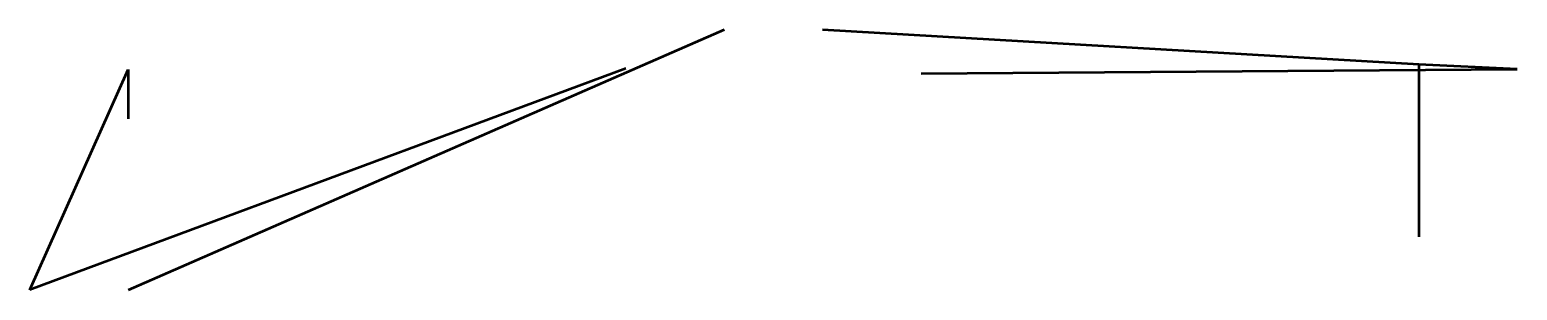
# Model space of a CAD drawing. Header units: inches. Extents: x 5.89 to 11.84, y 4.6 to 5.64.
import ezdxf

# ---------------------------------------------------------------- set-up
doc = ezdxf.new("R2010")
doc.units = ezdxf.units.IN
doc.header["$MEASUREMENT"] = 0

msp = doc.modelspace()

# ---------------------------------------------------------------- linework, layer by layer
at = {"lineweight": 50}
for p, q in [((8.6677, 5.6444, 1.0157), (6.2811, 4.5989, 2.3921)), ((11.4481, 5.5044, 2.3935), (9.0614, 5.6444, 1.0157)), ((8.274, 5.4883, 0.1134), (5.8874, 4.6003, 1.49)), ((5.8874, 4.6003, 1.49), (6.2811, 5.4848, 2.3934)), ((6.2811, 5.4848, 2.3934), (6.2808, 5.2865, 3.267)), ((9.4551, 5.4686, 0.1133), (11.8418, 5.4862, 1.4914)), ((11.8418, 5.4862, 1.4914), (11.4481, 5.5044, 2.3935)), ((11.4481, 5.5044, 2.3935), (11.4481, 4.8141, 3.2663))]:
    msp.add_line(p, q, dxfattribs=at)

doc.saveas('drawing.dxf')
